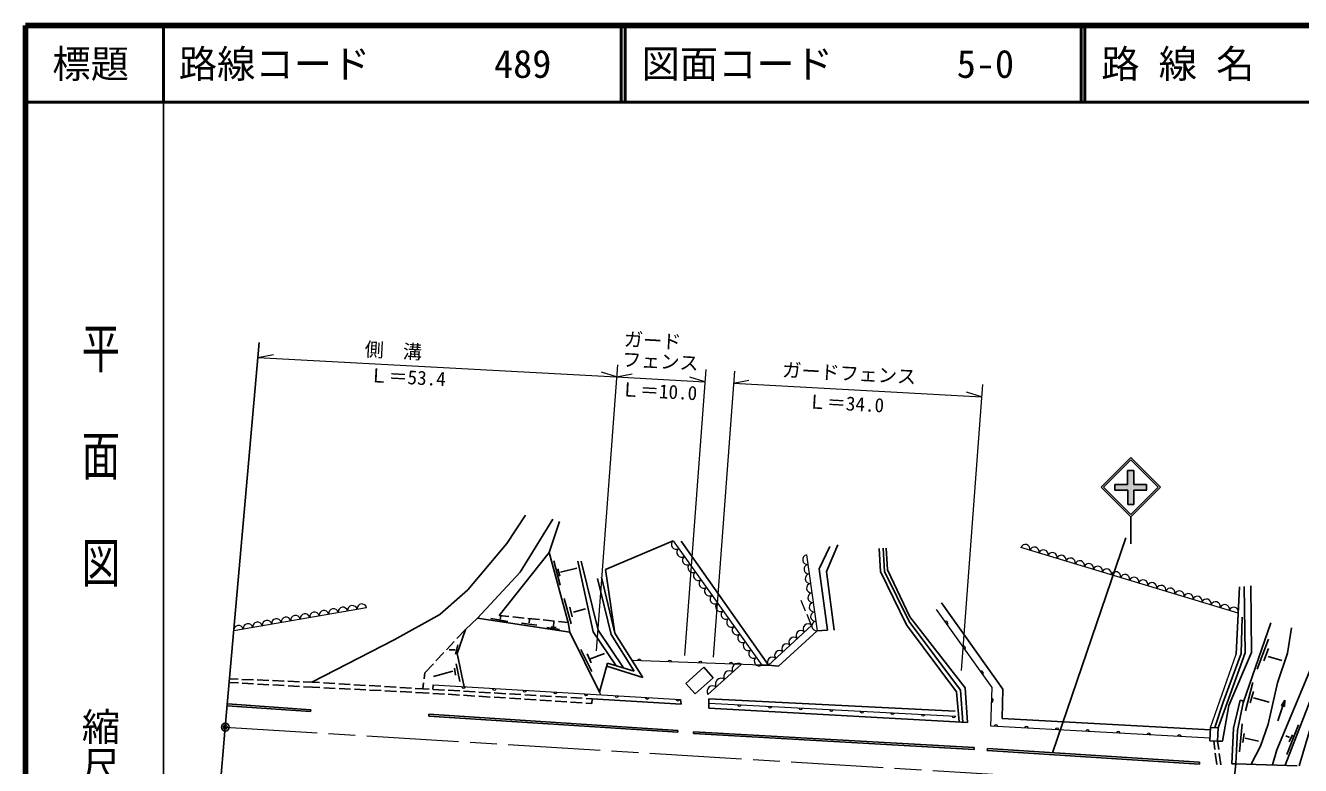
# Model space of a CAD drawing. Units: millimetres, scale not verified. Extents: x 40000 to 680000, y 20000 to 380000.
# Drawn here: x 40000 to 206379, y 283448 to 380000 of the extents above; entities that cross this region are included whole.
import ezdxf
from ezdxf.enums import TextEntityAlignment as Align

# ---------------------------------------------------------------- set-up
doc = ezdxf.new("R2010")
doc.units = ezdxf.units.MM
doc.header["$LTSCALE"] = 1000
doc.header["$PDMODE"] = 32
doc.header["$PDSIZE"] = 500
doc.linetypes.add('CHAIN', pattern=[18.5, 12, -1.5, 3.5, -1.5])
for name, color, linetype, lineweight in [('M-BGD', 7, 'Continuous', 25), ('M-BMK', 2, 'CHAIN', 13), ('M-BMK-SRVR', 3, 'Continuous', 25), ('M-STR-HTXT', 7, 'Continuous', 13), ('M-STR-STR1', 1, 'Continuous', 13), ('M-STR-STRC', 7, 'Continuous', 25), ('M-TTL', 2, 'Continuous', 140), ('M-TTL-BAND', 7, 'Continuous', 25), ('M-TTL-LINE', 7, 'Continuous', 50)]:
    doc.layers.add(name, color=color, linetype=linetype, lineweight=lineweight)
doc.layers.add('M-OTRS', color=6, linetype='Continuous')
doc.layers.add('M-TTL-TXT', color=7, linetype='Continuous')
doc.styles.add('@ＭＳ ゴシック', font='')
doc.styles.add('ＭＳ ゴシック', font='')
doc.styles.get('@ＭＳ ゴシック').set_extended_font_data('@MS Gothic')
doc.styles.get('ＭＳ ゴシック').set_extended_font_data('MS Gothic')

msp = doc.modelspace()

# ---------------------------------------------------------------- hatches: boundary and pattern name
at = {"layer": 'M-STR-STRC'}
msp.add_hatch(color=256, dxfattribs=at).paths.add_polyline_path([(184643, 317519), (184643, 319376), (186285, 319376), (186285, 320097), (184643, 320097), (184643, 321938), (183812, 321938), (183812, 320097), (182170, 320097), (182170, 319376), (183843, 319376), (183843, 317519)])

# ---------------------------------------------------------------- linework, layer by layer
at = {"layer": 'M-BGD'}
for p, q in [((102809, 312435), (105235, 316108)), ((104558, 308674), (108820, 315583)), ((109673, 315269), (108327, 311231)), ((97711, 306382), (102809, 312435)), ((108327, 311231), (101805, 303027)), ((110824, 302099), (108327, 311231)), ((124522, 312771), (115669, 309033)), ((136964, 296531), (125539, 312712)), ((143568, 309130), (144944, 312031)), ((146020, 312241), (144525, 308741)), ((151583, 308741), (151404, 311762)), ((151904, 311800), (152103, 308770)), ((152502, 308969), (152329, 311800)), ((108938, 310147), (109762, 306970)), ((112071, 310103), (114064, 300908)), ((114722, 301087), (112520, 310103)), ((98965, 302672), (104558, 308674)), ((109483, 309110), (109709, 308153)), ((109815, 308658), (111928, 309203)), ((114652, 307837), (116417, 300539)), ((116895, 300718), (115161, 308016)), ((115669, 309033), (116895, 300718)), ((144675, 301085), (143568, 309130)), ((144525, 308741), (145542, 301115)), ((154983, 301813), (151583, 308741)), ((152103, 308770), (155302, 302231)), ((155410, 302858), (152502, 308969)), ((94065, 303143), (97711, 306382)), ((197996, 297984), (198428, 306761)), ((199007, 306801), (199141, 298167)), ((199990, 298192), (199903, 306905)), ((110307, 305228), (111224, 301919)), ((159519, 304684), (167524, 293404)), ((88098, 299823), (94065, 303143)), ((101805, 303027), (103082, 302896)), ((101921, 302521), (102027, 302899)), ((103579, 302845), (105071, 302691)), ((111011, 304112), (111344, 302862)), ((111503, 303461), (113098, 303873)), ((162600, 293602), (155410, 302858)), ((198641, 298078), (198781, 302823)), ((96299, 300004), (97423, 301204)), ((97423, 301204), (96346, 298063)), ((98965, 302672), (97423, 301204)), ((111033, 300848), (98965, 302672)), ((100721, 302610), (102949, 302244)), ((104709, 302031), (106706, 301747)), ((105568, 302640), (107061, 302487)), ((105713, 302043), (105778, 302486)), ((107558, 302435), (109050, 302282)), ((108017, 301458), (109683, 301204)), ((108614, 301541), (109240, 301452)), ((108910, 301576), (108963, 302190)), ((109547, 302231), (110824, 302099)), ((110824, 302099), (111033, 300848)), ((161503, 293050), (154983, 301813)), ((155302, 302231), (162006, 293284)), ((202487, 302053), (198898, 291615)), ((204671, 298105), (205209, 301425)), ((77361, 294320), (88098, 299823)), ((94932, 298545), (95957, 299639)), ((114882, 293012), (111033, 300848)), ((114064, 300908), (117067, 296456)), ((114722, 301087), (118042, 296170)), ((116417, 300539), (119428, 295764)), ((120544, 294926), (116895, 300718)), ((138244, 296419), (143299, 301025)), ((143299, 301025), (144675, 301085)), ((200746, 296005), (202195, 299953)), ((93564, 297085), (94590, 298180)), ((96083, 298538), (95286, 298538)), ((96429, 299176), (96110, 297980)), ((96346, 298063), (97236, 293717)), ((112486, 298597), (113882, 295705)), ((113284, 297998), (113802, 296822)), ((113579, 297328), (115557, 298058)), ((199141, 298167), (195648, 288373)), ((196268, 291717), (198641, 298078)), ((197039, 291266), (199990, 298192)), ((202195, 298703), (201610, 297121)), ((203385, 294217), (204671, 298105)), ((92099, 295521), (93222, 296720)), ((96180, 296727), (96685, 294401)), ((115958, 296781), (114882, 293012)), ((115858, 296430), (120544, 294926)), ((119428, 295764), (115958, 296781)), ((128499, 296280), (126154, 294165)), ((129737, 294908), (128499, 296280)), ((136964, 296531), (136066, 296531)), ((138244, 296419), (136964, 296531)), ((202155, 297680), (203923, 297135)), ((203280, 285474), (207886, 296540)), ((66628, 294751), (67748, 294706)), ((68247, 294686), (69746, 294626)), ((70246, 294606), (71745, 294546)), ((72244, 294526), (73743, 294465)), ((92011, 294735), (92099, 295521)), ((95754, 295744), (93255, 295052)), ((95994, 296129), (96100, 295225)), ((127392, 292792), (129737, 294908)), ((66587, 294293), (67776, 294224)), ((68275, 294195), (69773, 294108)), ((70272, 294079), (71770, 293992)), ((72269, 293963), (73766, 293876)), ((74243, 294445), (75741, 294385)), ((74265, 293847), (75763, 293760)), ((76241, 294365), (77361, 294320)), ((76262, 293731), (77451, 293662)), ((77361, 294320), (78375, 294259)), ((77451, 293662), (78416, 293614)), ((78874, 294229), (80371, 294140)), ((78916, 293589), (80414, 293514)), ((80870, 294110), (82368, 294020)), ((80913, 293489), (82411, 293415)), ((82867, 293991), (84364, 293901)), ((82911, 293390), (84409, 293315)), ((84863, 293871), (86361, 293782)), ((84908, 293290), (86406, 293216)), ((86860, 293752), (88357, 293662)), ((86906, 293191), (88404, 293116)), ((88856, 293632), (90354, 293543)), ((88903, 293092), (90402, 293017)), ((90853, 293513), (91866, 293452)), ((90901, 292992), (91866, 292944)), ((91866, 293452), (91955, 294238)), ((91866, 293452), (92679, 293405)), ((91866, 292944), (92662, 292893)), ((93178, 293954), (93137, 293378)), ((93161, 292862), (94658, 292766)), ((93178, 293376), (94675, 293288)), ((95174, 293259), (96672, 293171)), ((97171, 293142), (98668, 293054)), ((99167, 293025), (100665, 292937)), ((101164, 292908), (102661, 292820)), ((126154, 294165), (127392, 292792)), ((161841, 289136), (161503, 293050)), ((162006, 293284), (162297, 289111)), ((162600, 293602), (162939, 289076)), ((167524, 293404), (167459, 289590)), ((199191, 290595), (200174, 294290)), ((200228, 293120), (199802, 291631)), ((202158, 288823), (203385, 294217)), ((208185, 293369), (204385, 283474)), ((66318, 291238), (77202, 290477)), ((66340, 291487), (77219, 290726)), ((95157, 292735), (96654, 292639)), ((97153, 292608), (98650, 292512)), ((99149, 292481), (100646, 292385)), ((101145, 292354), (102642, 292258)), ((103141, 292227), (104638, 292131)), ((103161, 292791), (104658, 292703)), ((105137, 292099), (106633, 292004)), ((105157, 292674), (106655, 292586)), ((107132, 291972), (108629, 291877)), ((107154, 292557), (108651, 292469)), ((109128, 291845), (110625, 291750)), ((109150, 292440), (110648, 292353)), ((111124, 291718), (112621, 291623)), ((111147, 292323), (112644, 292236)), ((113120, 291591), (113916, 291541)), ((113143, 292206), (113955, 292159)), ((113955, 292159), (113916, 291541)), ((113955, 292159), (125540, 291431)), ((125540, 291431), (125479, 292070)), ((129191, 292128), (129191, 290910)), ((129191, 292128), (161299, 290516)), ((195213, 288392), (196268, 291717)), ((196215, 286641), (197039, 291266)), ((197642, 288325), (198510, 291974)), ((198898, 291615), (198151, 287996)), ((198510, 291974), (198975, 291836)), ((200241, 292283), (202288, 291711)), ((203434, 289292), (204094, 291226)), ((204352, 291984), (203904, 291291)), ((203904, 291291), (204283, 291162)), ((203994, 291430), (203942, 291278)), ((203980, 291265), (204083, 291568)), ((204173, 291707), (204018, 291252)), ((204056, 291239), (204262, 291845)), ((204352, 291984), (204094, 291226)), ((204131, 291214), (204338, 291819)), ((204324, 291655), (204169, 291201)), ((204207, 291188), (204310, 291491)), ((204297, 291326), (204245, 291175)), ((204352, 291984), (204283, 291162)), ((206204, 283412), (208813, 292203)), ((77219, 290726), (77202, 290477)), ((92640, 290156), (92624, 289906)), ((92624, 289906), (125104, 287783)), ((92640, 290156), (125120, 288032)), ((162939, 289076), (129191, 290910)), ((167459, 289590), (194632, 288108)), ((125120, 288032), (125104, 287783)), ((127153, 287602), (127168, 287852)), ((127168, 287852), (163809, 285776)), ((194646, 288417), (194568, 286680)), ((195648, 288373), (194646, 288417)), ((195570, 286635), (195648, 288373)), ((197403, 283659), (197642, 288325)), ((198151, 287996), (197960, 283682)), ((198765, 288867), (198407, 285211)), ((201142, 285992), (202158, 288823)), ((206128, 288746), (204595, 284873)), ((127153, 287602), (163795, 285526)), ((194568, 286680), (195570, 286635)), ((195195, 285548), (195051, 286658)), ((195570, 286635), (196215, 286641)), ((195713, 285525), (195570, 286635)), ((199031, 287617), (198872, 286461)), ((199164, 287032), (200906, 286634)), ((204941, 287089), (204462, 287328)), ((205349, 287452), (204905, 286531)), ((163795, 285526), (163809, 285776)), ((165528, 285659), (165512, 285409)), ((165512, 285409), (193188, 283635)), ((165528, 285659), (193204, 283884)), ((195453, 283564), (195260, 285052)), ((195969, 283542), (195777, 285030)), ((199925, 283618), (201142, 285992)), ((202742, 283527), (203280, 285474)), ((193204, 283884), (193188, 283635)), ((197960, 283682), (197403, 283659))]:
    msp.add_line(p, q, dxfattribs=at)
at = {"layer": 'M-BGD', "lineweight": 13}
for p, q in [((124522, 312771), (136066, 296531)), ((198259, 303323), (169876, 311877)), ((141928, 310917), (143299, 301025)), ((84512, 304038), (67182, 301038)), ((142556, 301735), (136964, 296531)), ((136066, 296531), (119153, 297135)), ((133392, 296627), (129035, 292725)), ((93178, 293954), (125479, 292070)), ((114882, 293012), (115043, 292678)), ((129173, 291576), (161403, 289894))]:
    msp.add_line(p, q, dxfattribs=at)
msp.add_lwpolyline([(194583, 287024), (165986, 288601), (166146, 293605), (158898, 303804)], dxfattribs=at)
for centre, radius, start, end in [((124901, 312277), 623, 127.53152, 303.2839), ((125623, 311262), 623, 127.53152, 303.2839), ((170462, 311682), 618, 344.88331, 161.57213), ((171645, 311325), 618, 344.88331, 161.57213), ((172827, 310969), 618, 344.88331, 161.57213), ((174010, 310613), 618, 344.88331, 161.57213), ((126345, 310247), 623, 127.53152, 303.2839), ((127066, 309232), 623, 127.53152, 303.2839), ((142038, 310302), 625, 100.14833, 275.62733), ((142210, 309066), 625, 100.14833, 275.62733), ((175192, 310256), 618, 344.88331, 161.57213), ((176375, 309900), 618, 344.88331, 161.57213), ((177558, 309543), 618, 344.88331, 161.57213), ((178740, 309187), 618, 344.88331, 161.57213), ((127788, 308217), 623, 127.53152, 303.2839), ((142381, 307829), 625, 100.14833, 275.62733), ((179923, 308830), 618, 344.88331, 161.57213), ((181106, 308474), 618, 344.88331, 161.57213), ((182288, 308118), 618, 344.88331, 161.57213), ((183471, 307761), 618, 344.88331, 161.57213), ((184654, 307405), 618, 344.88331, 161.57213), ((128509, 307202), 623, 127.53152, 303.2839), ((129231, 306187), 623, 127.53152, 303.2839), ((142552, 306593), 625, 100.14833, 275.62733), ((185836, 307048), 618, 344.88331, 161.57213), ((187019, 306692), 618, 344.88331, 161.57213), ((188201, 306335), 618, 344.88331, 161.57213), ((189384, 305979), 618, 344.88331, 161.57213), ((190567, 305622), 618, 344.88331, 161.57213), ((83898, 303903), 629, 12.44968, 187.19555), ((129952, 305172), 623, 127.53152, 303.2839), ((130674, 304157), 623, 127.53152, 303.2839), ((142724, 305356), 625, 100.14833, 275.62733), ((142895, 304120), 625, 100.14833, 275.62733), ((191749, 305266), 618, 344.88331, 161.57213), ((192932, 304910), 618, 344.88331, 161.57213), ((194115, 304553), 618, 344.88331, 161.57213), ((195297, 304197), 618, 344.88331, 161.57213), ((73995, 302188), 629, 12.44968, 187.19555), ((75233, 302402), 629, 12.44968, 187.19555), ((76471, 302617), 629, 12.44968, 187.19555), ((77709, 302831), 629, 12.44968, 187.19555), ((78947, 303045), 629, 12.44968, 187.19555), ((80185, 303260), 629, 12.44968, 187.19555), ((81423, 303474), 629, 12.44968, 187.19555), ((82660, 303688), 629, 12.44968, 187.19555), ((131395, 303142), 623, 127.53152, 303.2839), ((143066, 302883), 625, 100.14833, 275.62733), ((196480, 303840), 618, 344.88331, 161.57213), ((197663, 303484), 618, 344.88331, 161.57213), ((67806, 301116), 629, 12.44968, 187.19555), ((69044, 301331), 629, 12.44968, 187.19555), ((70281, 301545), 629, 12.44968, 187.19555), ((71519, 301759), 629, 12.44968, 187.19555), ((72757, 301974), 629, 12.44968, 187.19555), ((132117, 302127), 623, 127.53152, 303.2839), ((132838, 301112), 623, 127.53152, 303.2839), ((142116, 301274), 638, 46.32995, 219.54526), ((143238, 301647), 625, 100.14833, 275.62733), ((160103, 302011), 256, 318.08008, 112.71931), ((133560, 300097), 623, 127.53152, 303.2839), ((134281, 299082), 623, 127.53152, 303.2839), ((140252, 299539), 638, 46.32995, 219.54526), ((141184, 300407), 638, 46.32995, 219.54526), ((135003, 298067), 623, 127.53152, 303.2839), ((138388, 297805), 638, 46.32995, 219.54526), ((139320, 298672), 638, 46.32995, 219.54526), ((162420, 298751), 256, 318.08008, 112.71931), ((120075, 297046), 256, 10.63619, 165.27542), ((124072, 296903), 256, 10.63619, 165.27542), ((128069, 296760), 256, 10.63619, 165.27542), ((132067, 296618), 256, 10.63619, 165.27542), ((132944, 296031), 745, 53.09912, 210.60488), ((135724, 297052), 623, 127.53152, 303.2839), ((137455, 296937), 638, 46.32995, 219.54526), ((130766, 294080), 745, 53.09912, 210.60488), ((131855, 295055), 745, 53.09912, 210.60488), ((164737, 295490), 256, 318.08008, 112.71931), ((97175, 293777), 256, 189.34191, 343.98115), ((101168, 293544), 256, 189.34191, 343.98115), ((105161, 293311), 256, 189.34191, 343.98115), ((109154, 293078), 256, 189.34191, 343.98115), ((129677, 293104), 745, 53.09912, 210.60488), ((113148, 292845), 256, 189.34191, 343.98115), ((117141, 292612), 256, 189.34191, 343.98115), ((121134, 292379), 256, 189.34191, 343.98115), ((125127, 292146), 256, 189.34191, 343.98115), ((133170, 291424), 256, 189.69248, 344.33171), ((137165, 291215), 256, 189.69248, 344.33171), ((166037, 291960), 256, 280.85484, 75.49407), ((141159, 291007), 256, 189.69248, 344.33171), ((145154, 290798), 256, 189.69248, 344.33171), ((149148, 290590), 256, 189.69248, 344.33171), ((153143, 290381), 256, 189.69248, 344.33171), ((157137, 290173), 256, 189.69248, 344.33171), ((161132, 289964), 256, 189.69248, 344.33171), ((166623, 288509), 256, 9.52517, 164.1644), ((170616, 288289), 256, 9.52517, 164.1644), ((174610, 288069), 256, 9.52517, 164.1644), ((178604, 287849), 256, 9.52517, 164.1644), ((182598, 287629), 256, 9.52517, 164.1644), ((186592, 287408), 256, 9.52517, 164.1644), ((190586, 287188), 256, 9.52517, 164.1644)]:
    msp.add_arc(centre, radius, start, end, dxfattribs=at)
at = {"layer": 'M-BMK'}
msp.add_line((66072, 288449), (166210, 282312), dxfattribs=at)
at = {"layer": 'M-BMK-SRVR'}
for p, q in [((70497, 338655), (66072, 288449)), ((66072, 288449), (61907, 241180))]:
    msp.add_line(p, q, dxfattribs=at)
msp.add_circle((66072, 288449), 500, dxfattribs=at)
at = {"layer": 'M-OTRS'}
msp.add_point((66072, 288449), dxfattribs=at)
at = {"layer": 'M-STR-HTXT'}
for p, q in [((70323, 336686), (72348, 337077)), ((70323, 336686), (117143, 334150)), ((117260, 335721), (114487, 298425)), ((117143, 334150), (115173, 334757)), ((117143, 334150), (119168, 334541)), ((128759, 335098), (125986, 297802)), ((132504, 334895), (129730, 297599)), ((117143, 334150), (128642, 333527)), ((128642, 333527), (126672, 334134)), ((132387, 333324), (134411, 333715)), ((132387, 333324), (164767, 331570)), ((164883, 333141), (162110, 295846)), ((164767, 331570), (162797, 332178)), ((141803, 303593), (141237, 304987)), ((142556, 301735), (141991, 303129)), ((194646, 288417), (197996, 297984))]:
    msp.add_line(p, q, dxfattribs=at)
at = {"layer": 'M-STR-STR1', "lineweight": 25}
for p, q in [((197746, 282064), (197960, 283682)), ((197960, 283682), (205955, 283423))]:
    msp.add_line(p, q, dxfattribs=at)
at = {"layer": 'M-STR-STRC'}
for p, q in [((180372, 319774), (184233, 323635)), ((180669, 319774), (184233, 323338)), ((184233, 323635), (188094, 319774)), ((184233, 323338), (187797, 319774)), ((183812, 320097), (183812, 321938)), ((183812, 321938), (184643, 321938)), ((184643, 321938), (184643, 320097)), ((184233, 315914), (180372, 319774)), ((184233, 316211), (180669, 319774)), ((182170, 320097), (182170, 319376)), ((182170, 320097), (183812, 320097)), ((188094, 319774), (184233, 315914)), ((187797, 319774), (184233, 316211)), ((184643, 320097), (186285, 320097)), ((186285, 320097), (186285, 319376)), ((183843, 319376), (182170, 319376)), ((183843, 317519), (183843, 319376)), ((184643, 319376), (184643, 317519)), ((186316, 319376), (184643, 319376)), ((184643, 317519), (183843, 317519)), ((184233, 315914), (184233, 312358)), ((174004, 285115), (183586, 313147))]:
    msp.add_line(p, q, dxfattribs=at)
at = {"layer": 'M-TTL'}
for p, q in [((40000, 380000), (40000, 20000)), ((680000, 380000), (40000, 380000))]:
    msp.add_line(p, q, dxfattribs=at)
at = {"layer": 'M-TTL-BAND'}
msp.add_line((58000, 370000), (58000, 20000), dxfattribs=at)
at = {"layer": 'M-TTL-LINE'}
for p, q in [((58000, 380000), (58000, 370000)), ((117750, 380000), (117750, 370000)), ((118250, 380000), (118250, 370000)), ((177750, 380000), (177750, 370000)), ((178250, 380000), (178250, 370000)), ((40000, 370000), (680000, 370000))]:
    msp.add_line(p, q, dxfattribs=at)

# ---------------------------------------------------------------- texts
at = {"layer": 'M-STR-HTXT', "style": 'ＭＳ ゴシック'}
for s, p in [('ガード', (118011, 337640)), ('側\u3000溝', (84186, 336314)), ('フェンス', (117773, 335001)), ('ガードフェンス', (138669, 333637)), ('Ｌ＝53.4', (84789, 332930)), ('Ｌ＝10.0', (117597, 331096)), ('Ｌ＝34.0', (141992, 329507))]:
    msp.add_text(s, height=1833, rotation=356.9, dxfattribs=at).set_placement(p, align=Align.BOTTOM_LEFT)
at = {"layer": 'M-TTL-BAND', "style": '@ＭＳ ゴシック', "width": 1.4}
msp.add_text('平  面  図', height=3666, rotation=270, dxfattribs=at).set_placement((49777, 306475), align=Align.MIDDLE_RIGHT)
at = {"layer": 'M-TTL-BAND', "style": '@ＭＳ ゴシック'}
msp.add_text('縮尺千分の一', height=3666, rotation=270, dxfattribs=at).set_placement((49777, 261030), align=Align.MIDDLE_RIGHT)
at = {"layer": 'M-TTL-TXT', "style": 'ＭＳ ゴシック'}
msp.add_text('標題', height=3666, dxfattribs=at).set_placement((48500, 375000), align=Align.MIDDLE_CENTER)
for s, p in [('路線コード', (60000, 375000)), ('489', (101142, 375000)), ('図面コード', (120380, 375000)), ('5-0', (161521, 375000)), ('路 線 名', (180380, 375000))]:
    msp.add_text(s, height=3666, dxfattribs=at).set_placement(p, align=Align.MIDDLE_LEFT)

doc.saveas('drawing.dxf')
